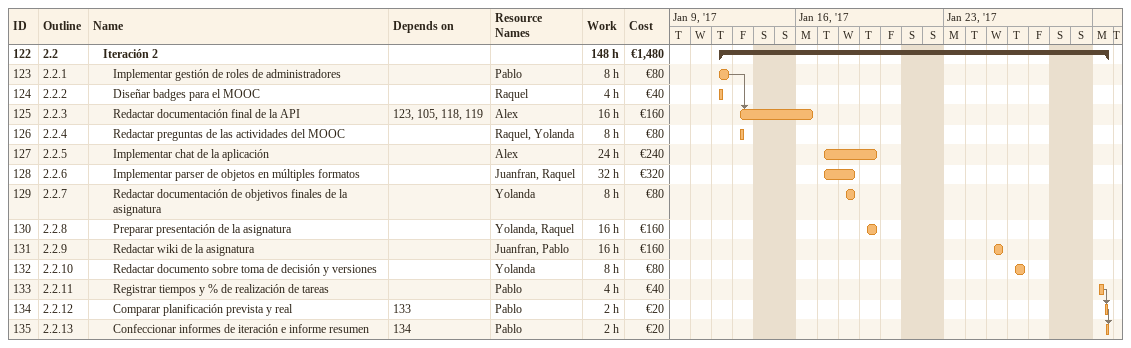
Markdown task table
| ID | WBS | Task | Start | Finish | Predecessors | Resources | Work (h) | Cost (€) |
|---|---|---|---|---|---|---|---|---|
| 122 | 2.2 | **Iteración 2** | 2017-01-12 | 2017-01-30 |  |  | 148 | 1480 |
| 123 | 2.2.1 | Implementar gestión de roles de administradores | 2017-01-12 | 2017-01-12 |  | Pablo | 8 | 80 |
| 124 | 2.2.2 | Diseñar badges para el MOOC | 2017-01-12 | 2017-01-12 |  | Raquel | 4 | 40 |
| 125 | 2.2.3 | Redactar documentación final de la API | 2017-01-13 | 2017-01-16 | 123, 105, 118, 119 | Alex | 16 | 160 |
| 126 | 2.2.4 | Redactar preguntas de las actividades del MOOC | 2017-01-13 | 2017-01-13 |  | Raquel, Yolanda | 8 | 80 |
| 127 | 2.2.5 | Implementar chat de la aplicación | 2017-01-17 | 2017-01-19 |  | Alex | 24 | 240 |
| 128 | 2.2.6 | Implementar parser de objetos en múltiples formatos | 2017-01-17 | 2017-01-18 |  | Juanfran, Raquel | 32 | 320 |
| 129 | 2.2.7 | Redactar documentación de objetivos finales de la asignatura | 2017-01-18 | 2017-01-18 |  | Yolanda | 8 | 80 |
| 130 | 2.2.8 | Preparar presentación de la asignatura | 2017-01-19 | 2017-01-19 |  | Yolanda, Raquel | 16 | 160 |
| 131 | 2.2.9 | Redactar wiki de la asignatura | 2017-01-25 | 2017-01-25 |  | Juanfran, Pablo | 16 | 160 |
| 132 | 2.2.10 | Redactar documento sobre toma de decisión y versiones | 2017-01-26 | 2017-01-26 |  | Yolanda | 8 | 80 |
| 133 | 2.2.11 | Registrar tiempos y % de realización de tareas | 2017-01-30 | 2017-01-30 |  | Pablo | 4 | 40 |
| 134 | 2.2.12 | Comparar planificación prevista y real | 2017-01-30 | 2017-01-30 | 133 | Pablo | 2 | 20 |
| 135 | 2.2.13 | Confeccionar informes de iteración e informe resumen | 2017-01-30 | 2017-01-30 | 134 | Pablo | 2 | 20 |
